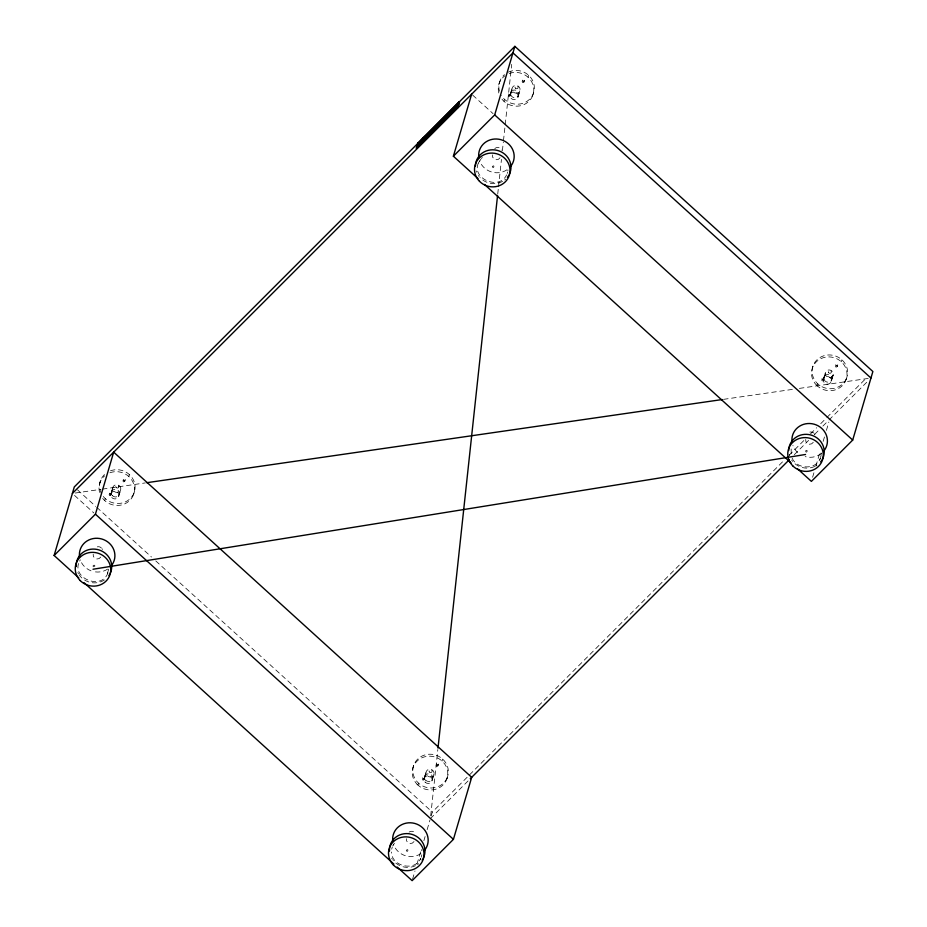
<?xml version="1.0" encoding="UTF-8"?>
<svg xmlns="http://www.w3.org/2000/svg" width="927" height="927" viewBox="0 0 927 927"><rect width="100%" height="100%" fill="white"/><g stroke="black" fill="none" stroke-linecap="round" stroke-linejoin="round"><path stroke-width="0.7" stroke-dasharray="4.63 3.48" d="M109.096 494.473C109.409 497.869 113.256 493.234 110.522 492.515C107.532 494.358 110.51 493.222 111.031 495.099M109.479 493.164L109.942 494.3L111.414 493.79M122.862 480.707C123.175 484.103 127.022 479.468 124.288 478.749C121.298 480.592 124.288 479.456 124.797 481.333M123.245 479.398L123.708 480.534L125.18 480.024M422.341 778.993C422.666 782.388 426.501 777.753 423.778 777.035C420.777 778.877 423.766 777.741 424.288 779.619M422.735 777.683L423.199 778.819L424.67 778.309M436.119 765.227C436.432 768.622 440.267 763.987 437.544 763.269C434.554 765.111 437.532 763.975 438.054 765.853M436.501 763.918L436.965 765.053L438.436 764.543M508.355 95.203C508.68 98.598 512.515 93.963 509.78 93.245C506.791 95.087 509.78 93.951 510.29 95.829M508.738 93.894L509.201 95.029L510.684 94.519M522.121 81.437C522.446 84.82 526.281 80.197 523.546 79.479C520.557 81.321 523.546 80.174 524.068 82.063M522.504 80.128L522.967 81.263L524.45 80.753M821.612 379.722C821.925 383.118 825.772 378.483 823.037 377.764C820.047 379.606 823.025 378.471 823.547 380.348M821.994 378.413L822.458 379.549L823.929 379.039M835.378 365.956C835.691 369.34 839.538 364.705 836.803 363.998C833.813 365.841 836.803 364.693 837.313 366.582M835.76 364.647L836.224 365.783L837.707 365.273M430.696 815.737L437.834 749.526M497.741 193.94L498.355 188.181M498.517 186.744L501.461 159.398M502.399 150.753L503.326 142.121M503.477 140.684L511.704 64.392M108.702 569.155L106.953 574.867L107.926 572.84C101.611 591.032 70.776 577.73 79.455 561.449M507.961 169.884L507.845 170.985M391.681 849.167L392.248 847.104M421.831 854.775L421.229 857.151M791.16 449.016L791.183 455.574M110.776 494.879L111.53 491.878M510.035 95.608L510.789 92.607M424.033 779.398L424.775 776.397M823.292 380.128L824.045 377.127M111.356 492.724L112.99 486.999M510.626 93.453L511.994 88.621M424.612 777.243L426.246 771.519M823.871 377.973L825.25 373.141L823.338 379.583M99.768 483.106L100.452 480.823M104.705 500.603L105.284 498.645M110.823 494.334L112.746 487.811M118.737 496.269A4.079 3.847 16.4 0 0 113.859 491.31A4.079 3.847 16.4 0 0 111.912 497.672A4.079 3.847 16.4 0 0 118.737 496.269L120.661 489.746A4.079 3.847 16.4 0 0 115.771 484.775A4.079 3.847 16.4 0 0 113.836 491.148A4.079 3.847 16.4 0 0 120.661 489.746M128.807 476.513L129.374 474.554M133.627 494.334L134.322 492.052M499.027 83.824L499.711 81.541M503.975 101.333L504.543 99.374M510.093 95.064L512.017 88.529M517.996 96.999A4.079 3.847 16.4 0 0 513.118 92.04A4.079 3.847 16.4 0 0 511.171 98.401A4.079 3.847 16.4 0 0 517.996 96.999L519.92 90.464A4.079 3.847 16.4 0 0 515.041 85.504A4.079 3.847 16.4 0 0 513.095 91.877A4.079 3.847 16.4 0 0 519.92 90.464M518.019 96.929L518.552 95.099A4.079 3.847 16.4 0 0 513.755 90.07A4.079 3.847 16.4 0 0 511.704 96.396A4.079 3.847 16.4 0 0 518.552 95.099M528.066 77.242L528.645 75.272M532.898 95.064L533.581 92.781M413.025 767.626L413.709 765.343M417.961 785.123L418.54 783.164M424.079 778.854L426.003 772.33M432.005 780.719L433.906 774.265A4.079 3.847 16.4 0 0 429.027 769.294A4.079 3.847 16.4 0 0 427.08 775.667A4.079 3.847 16.4 0 0 433.906 774.265M442.052 761.032L442.631 759.074M412.538 879.271L414.972 870.998M416.999 864.103L421.461 848.947M423.894 840.673L425.111 836.536M427.138 829.653L429.977 820.001M431.159 816.003L432.306 812.087L783.941 460.452M446.884 778.854L447.567 776.571A17.845 16.813 16.4 0 0 426.582 754.532A17.845 16.813 16.4 0 0 417.602 782.237A17.845 16.813 16.4 0 0 447.567 776.571M812.284 368.343L812.967 366.061M817.22 385.852L817.799 383.894M833.176 374.983A4.079 3.847 16.4 0 1 826.351 376.397A4.079 3.847 16.4 0 1 828.286 370.024A4.079 3.847 16.4 0 1 833.176 374.983L831.252 381.518A4.079 3.847 16.4 0 1 824.427 382.921A4.079 3.847 16.4 0 1 826.374 376.559A4.079 3.847 16.4 0 1 831.252 381.518L831.809 379.618A4.079 3.847 16.4 0 0 827.011 374.578A4.079 3.847 16.4 0 0 824.96 380.916A4.079 3.847 16.4 0 0 831.809 379.618M841.322 361.75L841.89 359.792M812.608 477.243L814.23 471.727M815.853 466.211L820.314 451.055M823.153 441.403L824.787 435.887M826.409 430.371L828.842 422.109M846.142 379.583L846.838 377.301A17.845 16.813 16.4 0 0 825.853 355.261A17.845 16.813 16.4 0 0 816.861 382.967A17.845 16.813 16.4 0 0 846.838 377.301M478.262 163.314C471.565 178.61 499.386 190.869 506.594 174.867M507.243 173.361L507.59 172.19M119.456 493.523L120.777 489.224M432.712 778.043L434.033 773.744M518.726 94.253L519.78 90.846M831.971 378.772L833.037 375.365M478.309 163.106L481.426 158.355M392.712 845.969L394.462 843.211M420.765 858.286L420.209 859.387L420.591 858.657C414.705 871.925 391.24 866.212 391.507 852.017M79.641 561.078L80.359 559.85M94.716 566.652C95.956 563.709 90.846 565.91 94.009 566.942M789.051 455.342L805.412 438.981M810.522 433.871L816.652 427.741M820.743 423.651L825.853 418.54M826.872 417.509L866.745 377.648M430.383 818.622L471.692 777.313M794.288 454.705L808.599 440.395M814.729 434.265L818.819 430.174M822.909 426.084L828.02 420.974M829.039 419.954L867.927 381.067M481.275 158.505L482.353 157.532M75.249 493.037L101.008 489.317M102.433 489.108L145.365 482.909M723.547 399.352L793.674 389.213M799.398 388.39L869.526 378.251M472.712 95.157L493.083 113.65M77.52 489.85L95.736 506.397M96.814 507.37L151.483 557.023M155.771 560.916L432.306 812.087M74.531 495.4L93.824 512.932M792.133 458.123C797.023 469.595 816.386 470.082 820.441 458.089L819.468 460.105L821.055 455.817L821.102 451.553M421.611 849.619L421.831 850.824M816.93 465.203A17.845 16.813 16.4 0 1 815.853 465.864M814.717 466.443A17.845 16.813 16.4 0 1 791.623 460.035M789.445 455.458A17.845 16.813 16.4 0 1 789.12 454.253M821.473 453.384A17.845 16.813 16.4 0 1 805.192 456.617M797.626 452.446A17.845 16.813 16.4 0 1 792.898 445.435M813.269 442.306A4.079 3.847 16.4 0 1 805.714 439.433M809.804 432.109A4.079 3.847 16.4 0 1 813.767 433.083M814.451 433.871A4.079 3.847 16.4 0 1 814.891 434.798M505.678 179.143A17.845 16.813 16.4 0 1 504.705 179.942M502.596 181.344A17.845 16.813 16.4 0 1 479.966 177.532M479.132 176.547A17.845 16.813 16.4 0 1 478.378 175.516M476.605 172.132A17.845 16.813 16.4 0 1 476.188 170.95M506.872 169.861A17.845 16.813 16.4 0 1 479.641 160.916M500.012 157.787A4.079 3.847 16.4 0 1 492.457 154.913M494.775 148.598A4.079 3.847 16.4 0 1 501.588 150.139M508.251 72.155A17.845 16.813 16.4 0 1 532.133 79.606A17.845 16.813 16.4 0 1 525.458 102.225A17.845 16.813 16.4 0 1 501.356 95.539M499.444 91.217A17.845 16.813 16.4 0 1 504.439 74.635M509.155 73.5A17.845 16.813 16.4 0 1 532.052 82.503A17.845 16.813 16.4 0 1 524.415 104.427A17.845 16.813 16.4 0 1 500.777 97.497M498.83 93.013A17.845 16.813 16.4 0 1 504.809 75.84M110.464 470.812A17.845 16.813 16.4 0 1 133.361 479.815A17.845 16.813 16.4 0 1 125.724 501.739A17.845 16.813 16.4 0 1 102.097 494.821M101.483 493.743A17.845 16.813 16.4 0 1 105.713 473.465M109.884 472.77A17.845 16.813 16.4 0 1 132.793 481.773A17.845 16.813 16.4 0 1 125.145 503.697A17.845 16.813 16.4 0 1 101.518 496.779M99.606 492.446A17.845 16.813 16.4 0 1 104.6 475.864M418.703 863.744A17.845 16.813 16.4 0 1 417.671 864.474M415.447 865.714A17.845 16.813 16.4 0 1 393.118 860.337M392.364 859.306A17.845 16.813 16.4 0 1 391.692 858.217M420.858 853.651A17.845 16.813 16.4 0 1 393.627 844.706M413.998 841.577A4.079 3.847 16.4 0 1 406.443 838.703M409.12 832.087A4.079 3.847 16.4 0 1 415.574 833.929M104.415 579.954A17.845 16.813 16.4 0 1 79.108 574.786M78.436 573.697A17.845 16.813 16.4 0 1 77.845 572.573M107.602 569.132A17.845 16.813 16.4 0 1 92.677 571.368M91.02 570.823A17.845 16.813 16.4 0 1 80.371 560.198M100.742 557.057A4.079 3.847 16.4 0 1 93.187 554.184M97.289 546.86A4.079 3.847 16.4 0 1 101.252 547.834M101.935 548.622A4.079 3.847 16.4 0 1 102.376 549.56M492.283 166.339C493.176 170.151 495.516 164.102 492.283 166.339M406.269 850.14C407.162 853.952 409.514 847.892 406.269 850.14M805.528 450.858C806.42 454.67 808.773 448.622 805.528 450.858M515.424 88.216A1.53 1.437 16.4 0 0 518.019 87.868A1.53 1.437 16.4 0 0 516.339 85.887A1.53 1.437 16.4 0 0 515.424 88.216M828.68 372.735A1.53 1.437 16.4 0 0 831.276 372.387A1.53 1.437 16.4 0 0 829.584 370.406A1.53 1.437 16.4 0 0 828.68 372.735M816.281 384.925A17.845 16.813 16.4 0 0 846.258 379.259A17.845 16.813 16.4 0 0 825.273 357.219A17.845 16.813 16.4 0 0 816.281 384.925M429.41 772.006A1.53 1.437 16.4 0 0 432.017 771.658A1.53 1.437 16.4 0 0 430.325 769.677A1.53 1.437 16.4 0 0 429.41 772.006M417.023 784.196A17.845 16.813 16.4 0 0 446.999 778.529A17.845 16.813 16.4 0 0 426.014 756.49A17.845 16.813 16.4 0 0 417.023 784.196M425.169 782.191A4.079 3.847 16.4 0 0 431.994 780.789A4.079 3.847 16.4 0 0 427.104 775.829A4.079 3.847 16.4 0 0 425.169 782.191M116.165 487.486A1.53 1.437 16.4 0 0 118.76 487.138A1.53 1.437 16.4 0 0 117.069 485.157A1.53 1.437 16.4 0 0 116.165 487.486M112.445 495.667A4.079 3.847 16.4 0 0 119.293 494.369A4.079 3.847 16.4 0 0 114.496 489.34A4.079 3.847 16.4 0 0 112.445 495.667M425.69 780.186A4.079 3.847 16.4 0 0 432.55 778.889A4.079 3.847 16.4 0 0 427.753 773.86A4.079 3.847 16.4 0 0 425.69 780.186"/><path stroke-width="1.39" d="M429.954 132.885L430.464 132.097L430.371 133.256M446.188 116.651L446.687 115.875L446.594 117.034M430.835 133.198L430.429 132.619L430.835 133.198L431.692 132.329L431.24 131.031L428.981 135.052M447.057 116.964L446.652 116.385L447.057 116.964L447.926 116.107L447.463 114.797L444.786 118.447L447.509 115.724M418.691 143.001L417.741 143.303L416.316 148.123L457.208 107.231C459.155 105.551 458.17 101.286 459.525 102.341L457.567 107.787L459.12 101.97M441.414 121.483C443.002 120.846 442.816 118.621 439.665 123.581C438.946 123.697 441.414 121.808 441.82 121.866M440.962 121.785L441.6 122.434L442.48 121.425M454.763 108.957L457.104 106.582M437.996 748.089L497.579 195.377M441.6 122.434L440.962 121.97L441.229 122.631M438.703 125.33L437.382 126.906M450.881 112.874C452.179 112.839 452.411 109.259 451.912 111.947M78.783 577.88L54.125 555.482L74.299 486.93L514.867 46.35L872.875 371.518L852.701 440.07L811.392 481.38L797.463 468.726M54.125 555.482L95.435 514.184L113.685 452.156L471.692 777.313L453.43 839.341L412.133 880.65L397.127 867.023M416.768 147.671L418.181 142.862L458.68 102.237M418.367 142.943L416.756 148.505L457.648 107.567L458.714 102.341M459.224 102.48L418.598 143.233L416.976 147.961L457.382 107.312L458.761 102.538M478.042 178.61L453.384 156.211L471.646 94.183M453.384 156.211L494.694 114.913L514.867 46.35M455.192 107.845L455.899 106.825L454.381 108.691L456.721 105.979L455.609 108.227L455.899 106.825M451.739 112.086L452.005 110.695M454.786 108.517L453.535 108.98L453.291 110.742L454.126 109.907L453.326 108.946L447.903 115.249L449.224 113.291L449.201 114.589L449.224 113.291M438.911 124.658C437.984 124.6 438.935 122.434 439.78 124.253L438.529 124.716L440.441 122.862M438.703 124.624L439.375 123.731M458.123 107.103L457.567 107.787M444.566 118.98L444.103 118.598L444.114 119.907L445.389 118.146M434.311 128.702L435.145 127.37L436.061 127.972L434.717 129.073M431.924 132.109L433.604 128.899L434.207 129.293M455.62 108.1L455.806 106.883M433.963 129.78L434.937 129.096M436.976 126.524L438.297 124.913L436.559 125.678L436.779 126.466M440.696 122.329L440.093 122.364L440.696 122.793M455.041 107.984L454.856 108.389M431.507 131.738L434.021 129.27M433.906 129.583L433.662 128.853M433.79 128.911L433.512 129.664L434.693 128.355M436.316 126.211L434.809 128.436L436.316 126.211C436.003 128.204 438.877 124.16 436.976 127.126M435.215 128.807L436.153 126.987M438.935 125.087L439.189 123.326M448.795 114.206L450.51 112.005M450.87 112.387L453.326 108.946M422.411 141.159L423.199 138.285A6.13 0.939 -47.8 0 0 418.981 143.488A6.13 0.939 -47.8 0 0 419.954 144.044L420.371 144.415A25.4 3.87 -47.8 0 0 421.171 143.21M433.013 130.719L432.33 130.916M435.945 127.3C437.023 127.996 436.258 125.284 438.958 123.361M440.024 122.491L438.529 124.716M442.828 121.205L443.083 119.444L444.242 119.062M442.411 120.823L444.103 118.598M443.709 119.537L445.018 117.578L443.72 118.911M449.062 113.986L449.132 114.902M454.01 109.235L454.207 108.818M454.381 108.135L452.874 110.371M435.366 127.717L435.169 128.146M435.145 127.37L435.389 128.111L434.578 128.123M433.488 129.212L434.96 127.347M436.119 126.953L436.71 126.188M451.901 111.68L452.422 111.066M438.181 125.261L437.301 125.504L437.799 124.936M421.727 142.248L420.371 144.415A6.13 0.939 -47.8 0 1 419.247 145.018M440.441 123.279L441.658 122.248M428.564 134.682L431.287 131.958M436.571 126.756L437.556 125.736M436.652 127.323L436.258 127.903L437.451 126.686M449.201 114.589L449.688 112.827M437.498 125.458L438.297 124.253M435.528 126.929L436.559 125.678M439.247 123.21L440.279 121.958M453.593 108.853L454.636 107.613M444.786 118.447L445.516 117.729M437.034 126.304L435.852 127.532L435.47 127.057M449.479 114.542L449.85 113.395M452.075 111.958L452.422 110.811M72.387 493.454L512.944 52.874L870.951 378.042M470.256 778.75L789.178 459.827M417.173 148.181L416.316 148.077M93.001 569.248L805.528 454.485M146.802 482.7L722.11 399.56M494.694 114.913L852.701 440.07M429.641 133.395L429.282 133.951M484.473 184.45L791.032 462.886M424.23 138.042A6.13 0.939 -47.8 0 0 423.952 138.32L424.068 139.502L424.682 139.317A6.13 0.939 -47.8 0 0 426.93 135.551A6.13 0.939 -47.8 0 0 423.546 137.938L423.952 138.32A25.342 3.87 -47.8 0 0 425.099 139.687A6.13 0.939 -47.8 0 0 427.208 136.663M95.435 514.184L453.43 839.341M84.137 582.747L393.905 864.103M788.726 450.534A17.845 16.813 16.4 0 1 810.951 435.018A17.845 16.813 16.4 0 1 822.075 459.804M821.403 460.846A17.845 16.813 16.4 0 1 820.65 461.843M792.075 442.191A17.845 16.813 16.4 0 1 814.138 424.195A17.845 16.813 16.4 0 1 823.836 451.02M475.47 166.014A17.845 16.813 16.4 0 1 497.069 150.325A17.845 16.813 16.4 0 1 509.398 174.183M508.819 175.284A17.845 16.813 16.4 0 1 507.405 177.324M478.819 157.671A17.845 16.813 16.4 0 1 500.893 139.676A17.845 16.813 16.4 0 1 510.58 166.501M423.616 138.656A25.4 3.87 -47.8 0 1 423.303 139.432M422.874 140.313A25.4 3.87 -47.8 0 1 422.191 141.541M421.704 142.352A25.4 3.87 -47.8 0 1 421.356 142.92M421.171 141.379A6.13 0.939 -47.8 0 1 421.426 141.066M421.947 140.452A6.13 0.939 -47.8 0 1 422.214 140.151M422.77 139.537A6.13 0.939 -47.8 0 1 423.048 139.235M424.763 137.544A6.13 0.939 -47.8 0 1 425.018 137.312M425.736 136.709A6.13 0.939 -47.8 0 1 425.957 136.536M423.199 138.274A25.4 3.87 -47.8 0 1 419.954 144.044M424.682 139.317A25.342 3.87 -47.8 0 1 423.546 137.938M389.491 851.044A17.845 16.813 16.4 0 1 410.418 833.976A17.845 16.813 16.4 0 1 423.396 857.973M422.805 859.074A17.845 16.813 16.4 0 1 422.144 860.117M392.816 841.461A17.845 16.813 16.4 0 1 414.879 823.466A17.845 16.813 16.4 0 1 424.578 850.291M76.246 566.524A17.845 16.813 16.4 0 1 97.161 549.456A17.845 16.813 16.4 0 1 110.139 573.454M109.56 574.555A17.845 16.813 16.4 0 1 108.888 575.597M79.56 556.953A17.845 16.813 16.4 0 1 101.622 538.946A17.845 16.813 16.4 0 1 111.321 565.771M792.747 465.841A17.845 16.813 16.4 0 0 822.597 459.665A17.845 16.813 16.4 0 0 801.218 437.973A17.845 16.813 16.4 0 0 792.747 465.841M479.491 181.321A17.845 16.813 16.4 0 0 509.34 175.145A17.845 16.813 16.4 0 0 487.973 153.453A17.845 16.813 16.4 0 0 479.491 181.321M393.488 865.111A17.845 16.813 16.4 0 0 423.338 858.935A17.845 16.813 16.4 0 0 401.959 837.243A17.845 16.813 16.4 0 0 393.488 865.111M80.232 580.592A17.845 16.813 16.4 0 0 110.081 574.416A17.845 16.813 16.4 0 0 88.702 552.724A17.845 16.813 16.4 0 0 80.232 580.592"/></g></svg>
